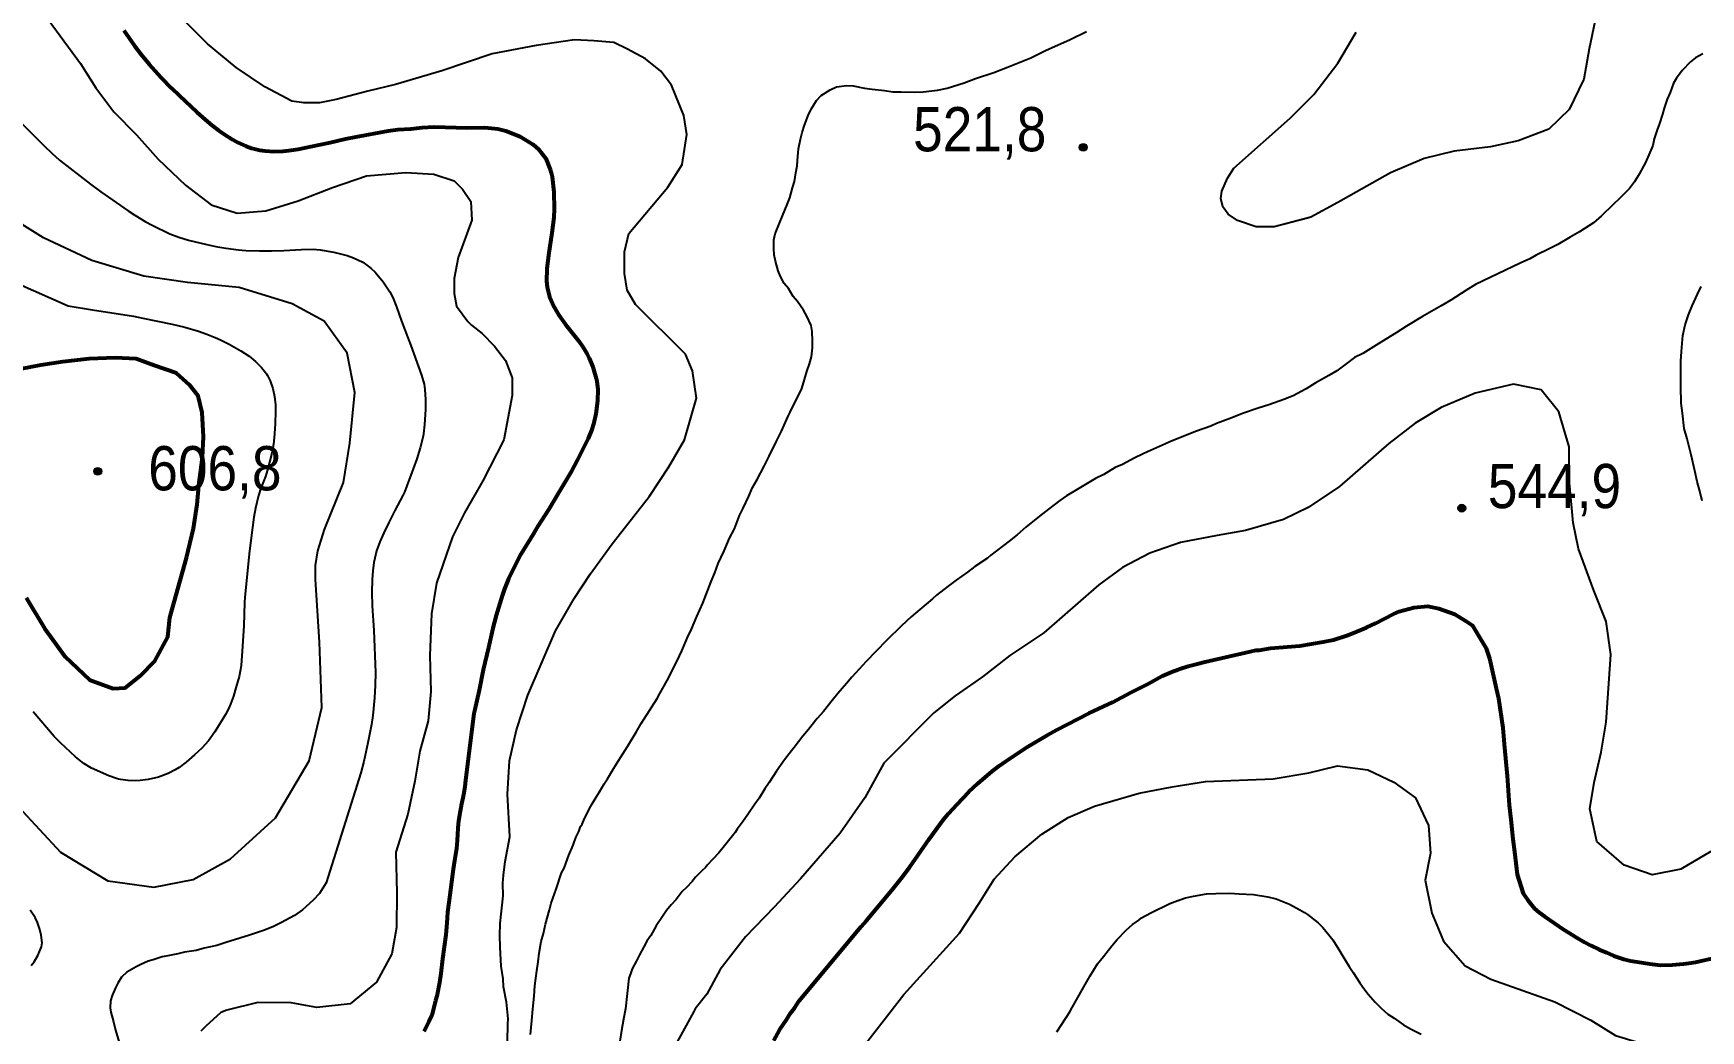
# Model space of a CAD drawing. Header units: metres. Extents: x 547833 to 556102, y 1844799 to 1850994.
# Drawn here: x 552560 to 553201, y 1846641 to 1847024 of the extents above; entities that cross this region are included whole.
import ezdxf

# ---------------------------------------------------------------- set-up
doc = ezdxf.new("R2010")
doc.units = ezdxf.units.M
doc.header["$LTSCALE"] = 6.8
for name, color, linetype, lineweight in [('1', 7, 'Continuous', 25), ('2', 7, 'Continuous', 53), ('5', 7, 'Continuous', 13)]:
    doc.layers.add(name, color=color, linetype=linetype, lineweight=lineweight)

msp = doc.modelspace()

# ---------------------------------------------------------------- hatches: boundary and pattern name
at = {"layer": '5'}
for points in [[(552965.03, 1846980.42, 1), (552962.03, 1846980.42, 1)], [(552586.49, 1846855.91, 1), (552583.49, 1846855.91, 1)], [(553110.45, 1846841.76, 1), (553107.45, 1846841.76, 1)]]:
    msp.add_hatch(color=256, dxfattribs=at).paths.add_polyline_path(points)

# ---------------------------------------------------------------- linework, layer by layer
at = {"layer": '1'}
for points in [[(552562.75, 1847033.97), (552578.42, 1847012.62), (552584.28, 1847003.28), (552591.17, 1846994.06), (552599.83, 1846985.3), (552608.18, 1846975.85), (552618.66, 1846965.87), (552628.49, 1846958.28), (552638.59, 1846955.13), (552649.53, 1846955.99), (552661.96, 1846959.86), (552675.15, 1846964.99), (552688.28, 1846969.47), (552703.36, 1846970.8), (552714.06, 1846970.16), (552721.85, 1846967.59), (552725.09, 1846964.38), (552728.33, 1846959.57), (552728.66, 1846952.5), (552723.47, 1846938.06), (552721.85, 1846930.03), (552721.85, 1846924.25), (552722.82, 1846919.44), (552727.16, 1846913.49), (552728.61, 1846912.06), (552732.65, 1846908.88), (552737.41, 1846904.03), (552741.63, 1846898.57), (552744.22, 1846891.83), (552744.22, 1846885.09), (552740.97, 1846868), (552732.88, 1846852.28), (552725.83, 1846839.92), (552721.29, 1846830.7), (552715.11, 1846812.98), (552713.2, 1846801.2), (552712.55, 1846785.14), (552712.95, 1846771.29), (552711.9, 1846760), (552708.67, 1846748.33), (552706.73, 1846736.81), (552704.13, 1846724.17)], [(552740.86, 1846657.79), (552740.72, 1846660.81), (552739.95, 1846665.78), (552739.54, 1846673.02), (552739.44, 1846677.46), (552739.52, 1846682.12), (552740.74, 1846692.78), (552740.59, 1846697.61), (552740.85, 1846700.68), (552741.46, 1846706.01), (552743.27, 1846715.49), (552742.32, 1846731.8), (552743.21, 1846744.63), (552745.89, 1846756.5), (552750.22, 1846769.85), (552760.8, 1846794.56), (552767.96, 1846807.07), (552774.18, 1846816.35), (552782.59, 1846828.08), (552796.9, 1846846.33), (552804.31, 1846857.7), (552810.42, 1846868), (552814.97, 1846883.98), (552813.49, 1846894.53), (552810.76, 1846900.93), (552791.56, 1846920.08), (552788.31, 1846925.54), (552787.34, 1846931.96), (552787.34, 1846940.31), (552788.96, 1846947.37), (552803.96, 1846965.1), (552809.47, 1846973.78), (552811.25, 1846985.34), (552810.14, 1846992.63), (552805.36, 1847004.29), (552801.3, 1847009.76), (552795.41, 1847014.5), (552788.42, 1847018.15), (552783.26, 1847020.7), (552775.53, 1847021.43), (552768.16, 1847021.79), (552753.43, 1847019.6), (552736.51, 1847016.38), (552717.14, 1847009.87), (552699.42, 1847004.62), (552688.68, 1847001.97), (552676.55, 1846998.78), (552670.15, 1846997.48), (552667.09, 1846997.48), (552664.18, 1846997.48), (552659.53, 1846998.2), (552649.2, 1847003.67), (552638.13, 1847011.18), (552627.11, 1847020.19), (552617.74, 1847029.52)], [(552859.53, 1846905.94), (552859.4, 1846909.65), (552859.04, 1846912), (552857.39, 1846915.54), (552856.09, 1846917.79), (552853.79, 1846921.16), (552852.13, 1846923.17), (552850.26, 1846926.21), (552848.7, 1846928.13), (552847.25, 1846930.84), (552846.34, 1846932.93), (552845.35, 1846936.65), (552844.77, 1846939.16), (552844.71, 1846941.45), (552844.7, 1846944.89), (552845.2, 1846947.24), (552846.85, 1846951.25), (552847.95, 1846954.15), (552849.85, 1846958.47), (552850.89, 1846961.08), (552851.81, 1846964.81), (552852.58, 1846967.29), (552853.16, 1846970.61), (552853.62, 1846973.34), (552853.86, 1846977.09), (552854.13, 1846979.8), (552854.94, 1846983.62), (552855.6, 1846986.18), (552856.43, 1846988.95), (552857.83, 1846992.65), (552858.98, 1846995.17), (552861.09, 1846998.47), (552862.89, 1847000.3), (552866.26, 1847002.59), (552868.72, 1847003.73), (552872.68, 1847004.18), (552875.18, 1847004.08), (552879.48, 1847003.23), (552882.4, 1847002.79), (552887.14, 1847002.28), (552890.35, 1847001.78), (552893.6, 1847001.77), (552898.68, 1847001.68), (552902.02, 1847001.77), (552907.49, 1847002.39), (552911.22, 1847003.19), (552917.79, 1847005.18), (552922.19, 1847006.83), (552929.19, 1847009.15), (552934.49, 1847011.28), (552943.36, 1847014.87), (552949.06, 1847017.71), (552958.54, 1847021.84), (552964.78, 1847024.94)], [(553160.07, 1847028.72), (553157.87, 1847018.34), (553155.81, 1847006.67), (553150.25, 1846995), (553142.4, 1846987.48), (553130.57, 1846982.89), (553119.92, 1846980.65), (553105.95, 1846978.93), (553094.44, 1846976.2), (553081.56, 1846970.58), (553061.29, 1846959.19), (553051.01, 1846953.61), (553036.88, 1846949.93), (553029.98, 1846949.83), (553022.83, 1846952.3), (553019.26, 1846954.78), (553017.12, 1846957.61), (553016.4, 1846960.79), (553016.76, 1846963.62), (553018.9, 1846968.58), (553021.41, 1846972.47), (553043.06, 1846991.68), (553052.16, 1847000.77), (553061.31, 1847012.85), (553068.41, 1847024.7)], [(553201.55, 1847016.35), (553198.77, 1847014.79), (553196.74, 1847013.32), (553193.57, 1847009.99), (553191.42, 1847007.07), (553190.31, 1847005.04), (553189, 1847001.45), (553187.85, 1846998.92), (553186.7, 1846995.54), (553186.02, 1846993.17), (553184.89, 1846989.6), (553184.02, 1846987.21), (553182.79, 1846983.72), (553182.31, 1846981.18), (553180.81, 1846977.57), (553179.51, 1846974.65), (553177.07, 1846970.07), (553175.29, 1846967.2), (553173.39, 1846964.59), (553169.6, 1846960.91), (553167.02, 1846958.32), (553162.63, 1846954.1), (553159.59, 1846951.36), (553154.14, 1846947.97), (553150.56, 1846945.85), (553145.8, 1846943.11), (553142.45, 1846941.49), (553137.57, 1846939.02), (553135.05, 1846937.59), (553131.32, 1846935.92), (553114.25, 1846927.75), (553114.16, 1846927.7), (553110.54, 1846925.39), (553104.78, 1846921.74), (553101.05, 1846919.52), (553093.85, 1846915.41), (553087.7, 1846911.72), (553083.71, 1846909.17), (553079.8, 1846906.73), (553075.99, 1846904.4), (553070.97, 1846901.24), (553067.76, 1846899.67), (553064.55, 1846897.19), (553060.88, 1846894.55), (553057.87, 1846892.72), (553052.62, 1846889.77), (553049.14, 1846887.64), (553044.12, 1846884.96), (553040.56, 1846883.57), (553034.85, 1846881.43), (553030.77, 1846880.23), (553024.68, 1846878.17)], [(553050.2, 1846953.4), (553036.88, 1846949.93), (553029.98, 1846949.83), (553022.83, 1846952.3), (553019.26, 1846954.78), (553017.12, 1846957.61), (553016.4, 1846960.79), (553016.76, 1846963.62), (553018.9, 1846968.58), (553021.41, 1846972.47), (553043.06, 1846991.68), (553050.21, 1846998.82)], [(552554.44, 1846991.01), (552564.37, 1846980.97), (552567.33, 1846978.16), (552570.32, 1846975.53), (552582.16, 1846966.22), (552586.22, 1846963.31), (552596.65, 1846956.08), (552599.17, 1846954.39), (552603.22, 1846951.93), (552605.95, 1846950.51), (552612.7, 1846947.25), (552616.08, 1846945.86), (552619.79, 1846944.74), (552626.91, 1846943.04), (552630.36, 1846942.34), (552634.23, 1846941.69), (552638.99, 1846941.08), (552641.83, 1846940.83), (552647.16, 1846940.64), (552651.68, 1846940.64), (552656.48, 1846940.75), (552663.27, 1846941.2), (552667.68, 1846941.28), (552670.37, 1846941.05), (552675.7, 1846940.15), (552680.84, 1846938.82), (552683.25, 1846937.98), (552686.85, 1846936.28), (552689.93, 1846934.03), (552691.6, 1846932.41), (552694.59, 1846928.79), (552697.17, 1846924.85), (552698.29, 1846922.77), (552699.73, 1846919.17), (552701.6, 1846913.6), (552705.2, 1846904.26), (552709.38, 1846892.85), (552710.35, 1846889.43), (552710.53, 1846888.43), (552710.68, 1846887.42), (552710.89, 1846883.58), (552710.82, 1846879.68), (552710.53, 1846873.94), (552710.12, 1846870.38), (552709.94, 1846869.4), (552708.84, 1846864.91), (552707.49, 1846860.68), (552706.17, 1846856.93), (552703.72, 1846850.32), (552702.75, 1846847.92), (552702.16, 1846846.62), (552699.12, 1846840.81), (552696.83, 1846836.23), (552694.88, 1846832.25), (552693.35, 1846828.8), (552692.12, 1846825.36), (552691.37, 1846822.54), (552691.05, 1846820.86), (552690.63, 1846817.61), (552690.38, 1846814.29), (552690.22, 1846809.34), (552690.37, 1846804.18), (552691.09, 1846794.76), (552691.61, 1846778.57), (552691.57, 1846773.57), (552691.32, 1846768.88), (552690.64, 1846762.07), (552690.11, 1846758.57), (552688.75, 1846751.55), (552687.17, 1846744.44), (552686.03, 1846740.08), (552672.73, 1846697.71), (552670.15, 1846693.61), (552667.77, 1846691.06), (552663.62, 1846687.35), (552660.54, 1846685.19), (552655.51, 1846682.53), (552652.28, 1846680.83), (552648.63, 1846679.47), (552643.22, 1846677.62), (552639.55, 1846676.44), (552634.21, 1846674.88), (552630.72, 1846673.73), (552625.9, 1846672.61), (552622.85, 1846671.79), (552618.36, 1846671.09), (552615.78, 1846670.41), (552611.96, 1846669.7), (552609.72, 1846669.25), (552606.32, 1846668.2), (552604.3, 1846667.59), (552601.48, 1846666.42), (552599.69, 1846665.45), (552598, 1846664.4), (552596.2, 1846663.44), (552594.14, 1846661.49)], [(552554.49, 1846726.97), (552570.7, 1846709.5), (552588.84, 1846698.48), (552606.52, 1846696.03), (552621.68, 1846699.02), (552636.02, 1846707), (552653.29, 1846722.68), (552666.18, 1846744.59), (552671.1, 1846765.09), (552670.15, 1846790.26), (552668.6, 1846814.36), (552668.6, 1846819.72), (552669.56, 1846825.38), (552672.1, 1846833.57), (552679.32, 1846851.63), (552681.8, 1846866.77), (552683.79, 1846886.18), (552680.8, 1846901.34), (552671.91, 1846913.67), (552659.6, 1846920.28), (552639.32, 1846926.61), (552619.41, 1846928.55), (552602.63, 1846930.96), (552582.77, 1846936.97), (552564.13, 1846945.65), (552544.59, 1846957.79)], [(552540.22, 1846934.2), (552573.6, 1846919.48), (552583, 1846918.04), (552598.66, 1846915.5), (552602.3, 1846914.84), (552613.54, 1846912.5), (552618.42, 1846911.26), (552623.74, 1846909.72), (552626.91, 1846908.58), (552630.1, 1846907.3), (552632.18, 1846906.41), (552635.52, 1846904.81), (552639.98, 1846902.24), (552643.14, 1846900.12), (552645.55, 1846898.17), (552647.88, 1846895.88), (552649.48, 1846893.91), (552649.86, 1846893.34), (552650.21, 1846892.77), (552651.23, 1846890.66), (552652.18, 1846887.78), (552652.91, 1846884.66), (552653.25, 1846881.48), (552653.3, 1846879.17), (552653.17, 1846874.02), (552652.79, 1846868.79), (552652.51, 1846866.39), (552651.86, 1846862.92), (552650.23, 1846856.53), (552649.44, 1846853.89), (552647.65, 1846849.41), (552646.73, 1846846.67), (552645.54, 1846841.78), (552644.91, 1846838.32), (552643.33, 1846825.33), (552641.48, 1846807.54), (552641.35, 1846805.52), (552641.09, 1846796.52), (552640.34, 1846784.85), (552640.09, 1846781.47), (552639.86, 1846779.79), (552639.3, 1846777.06)], [(553201.33, 1846844.62), (553200.33, 1846848.33), (553199.34, 1846852.05), (553198.4, 1846856.05), (553197.03, 1846862.3), (553195.48, 1846868.34), (553194.36, 1846872.32), (553193.78, 1846878.28), (553193.25, 1846882.14), (553193.11, 1846888.43), (553193.12, 1846892.54), (553193.05, 1846898.27), (553193.29, 1846902.03), (553193.84, 1846908.11), (553194.71, 1846912.23), (553196.01, 1846916.01), (553197.43, 1846919.51), (553199.49, 1846924.05), (553200.89, 1846926.89)], [(552754.54, 1846670.66), (552755.26, 1846675.21), (552756.16, 1846678.28), (552756.99, 1846681.85), (552758.48, 1846687.35), (552759.18, 1846689.9), (552761.04, 1846695.32), (552763.18, 1846701.64), (552764.1, 1846703.35), (552765.88, 1846708.39), (552767.56, 1846712.18), (552768.05, 1846713.35), (552768.81, 1846715.42), (552769.81, 1846717.51), (552770.46, 1846719.45), (552771.11, 1846720.26), (552771.97, 1846722.47), (552774.41, 1846727.21), (552774.93, 1846728.13), (552776.5, 1846730.67), (552777.74, 1846732.79), (552779.51, 1846735.84), (552780.78, 1846737.72), (552782.87, 1846741.18), (552784.22, 1846743.44), (552786.64, 1846747.31), (552788.42, 1846750.12), (552791.76, 1846755.7), (552793.74, 1846759.03), (552794.9, 1846760.77), (552799.84, 1846768.64), (552800.87, 1846770.49), (552803.77, 1846775.53), (552805.8, 1846779.48), (552808.4, 1846784.98), (552809.29, 1846786.94), (552811.56, 1846792.04), (552813.05, 1846795.3), (552815.11, 1846800.12), (552817.38, 1846805.22), (552818.74, 1846808.59), (552820.66, 1846813.52), (552822.01, 1846816.9), (552823.34, 1846820.52), (552825.64, 1846825.36), (552827.69, 1846830.18), (552829.51, 1846833.86), (552831.54, 1846838.93), (552832.95, 1846841.81), (552835.03, 1846846.39), (552836.52, 1846849.65), (552838.28, 1846852.71), (552840.91, 1846857.96), (552842.83, 1846861.77), (552845.65, 1846867.55), (552847.57, 1846871.36), (552850.14, 1846877.11), (552850.97, 1846878.66), (552855.38, 1846887.78), (552856.52, 1846891.16), (552857.42, 1846894.23), (552858.42, 1846897.21), (552859.17, 1846899.88), (552859.54, 1846903.36), (552859.53, 1846905.94)], [(553204.59, 1846709.76), (553193.14, 1846703.01), (553182.09, 1846700.84), (553171.27, 1846704.55), (553160.76, 1846713.62), (553158.17, 1846726.19), (553159.74, 1846736.37), (553162.45, 1846747.98), (553164.39, 1846759.51), (553166.25, 1846785.57), (553164.42, 1846798.23), (553159.69, 1846810.16), (553153.73, 1846826.11), (553151.68, 1846836.14), (553150.33, 1846851.45), (553150.19, 1846865.34), (553146.2, 1846878.78), (553139.39, 1846887.24), (553128.75, 1846889.41), (553114.08, 1846885.93), (553101.06, 1846880.42), (553091.09, 1846874.36), (553080.93, 1846866.58), (553062.01, 1846850.14), (553049.94, 1846842.02), (553040.46, 1846837.44), (553025.87, 1846833.19), (553015.04, 1846831.31), (553000.93, 1846828.54), (553000, 1846828.22)], [(553050.19, 1846888.29), (553049.14, 1846887.64), (553044.12, 1846884.96), (553040.56, 1846883.57), (553034.85, 1846881.43), (553030.77, 1846880.23), (553024.68, 1846878.17)], [(553024.68, 1846878.17), (553020.66, 1846876.48), (553014.71, 1846874.31), (553012.59, 1846873.33), (553006.99, 1846871.33), (553001.52, 1846869.23), (552996.79, 1846867.2), (552995.14, 1846866.52), (552988.18, 1846863.37), (552986.52, 1846862.69), (552983.12, 1846860.94), (552978.56, 1846858.57), (552975.84, 1846857.39), (552971.44, 1846854.66), (552968.26, 1846853.18), (552960.6, 1846848.6), (552957.12, 1846846.47), (552954.6, 1846844.69), (552950.14, 1846841.34), (552946.72, 1846838.72), (552941.51, 1846834.41), (552938.11, 1846831.54), (552935.04, 1846829.09), (552928.09, 1846823.71), (552926.73, 1846822.57), (552921.9, 1846819.29), (552919.05, 1846817.11), (552914.67, 1846814.14), (552911.71, 1846811.82), (552907.15, 1846808.32), (552905.58, 1846806.91), (552900.72, 1846802.76), (552897.43, 1846800.03), (552893.74, 1846796.52), (552887.93, 1846790.9), (552883.94, 1846786.73), (552880.06, 1846782.69), (552878.84, 1846781.44), (552874.66, 1846776.75), (552872.57, 1846774.41), (552869.28, 1846770.56), (552867.11, 1846767.84), (552863.75, 1846763.61), (552861.34, 1846760.86), (552857.97, 1846756.64), (552855.77, 1846754.16), (552852.55, 1846749.82), (552851.46, 1846748.46), (552848.75, 1846745.05), (552845.66, 1846740.61), (552842.92, 1846736.34), (552841.21, 1846733.91), (552839.01, 1846730.32), (552837.41, 1846728.03), (552834.97, 1846724.4), (552833.26, 1846721.98), (552830.58, 1846718.33), (552829.85, 1846717.13), (552827.24, 1846713.86), (552825.72, 1846711.95), (552823.55, 1846709.23), (552821.22, 1846706.85), (552819.13, 1846704.51), (552818.48, 1846703.69), (552817.01, 1846702.41)], [(553024.68, 1846878.17), (553020.66, 1846876.48), (553014.71, 1846874.31), (553012.59, 1846873.33), (553006.99, 1846871.33), (553001.52, 1846869.23), (553000, 1846868.58)], [(553050.19, 1846842.19), (553049.94, 1846842.02), (553040.46, 1846837.44), (553025.87, 1846833.19), (553015.04, 1846831.31), (553000.93, 1846828.54), (552989.05, 1846824.46), (552978.63, 1846819), (552969.52, 1846812.25), (552948.35, 1846793.87), (552935.31, 1846785.11), (552924.81, 1846776.91), (552914.33, 1846769.62)], [(552639.3, 1846777.06), (552638.08, 1846772.74), (552637.1, 1846769.54), (552636, 1846766.41), (552635.35, 1846764.86), (552634.11, 1846762.42), (552629.99, 1846755.83), (552627.49, 1846752.37), (552624.95, 1846749.53), (552622.17, 1846746.92), (552618.94, 1846744.13), (552616.23, 1846742.09), (552614.72, 1846741.13), (552611.97, 1846739.73), (552608.31, 1846738.41), (552604.38, 1846737.52), (552601.25, 1846737.12), (552599.58, 1846737.02), (552596.65, 1846737.04), (552593.78, 1846737.41), (552592.98, 1846737.59), (552592.17, 1846737.8), (552589.26, 1846738.85), (552582.58, 1846741.87), (552579.58, 1846743.66), (552576.45, 1846746.24), (552570.71, 1846751.5), (552568.19, 1846753.98), (552560.23, 1846763.42)], [(552914.33, 1846769.62), (552906.11, 1846763.1), (552886.99, 1846743.78), (552879.66, 1846730.48), (552870.17, 1846716.8), (552854.87, 1846699.35), (552844.8, 1846688.46), (552833.77, 1846676.95), (552824.01, 1846664.41), (552818.92, 1846654.91), (552814.44, 1846649.34), (552813.95, 1846648.28), (552807.41, 1846636.41)], [(553000, 1846735.06), (553010.49, 1846736.68), (553036.48, 1846737.68), (553050.25, 1846740.02), (553061.25, 1846742.7), (553072.86, 1846741.15), (553082.88, 1846736.44), (553091.1, 1846730.36), (553096.2, 1846719.77), (553096.88, 1846709.19), (553094.93, 1846698.84), (553097.41, 1846686.12), (553101.89, 1846675.33), (553110.23, 1846665.88), (553120.16, 1846660.77), (553144.68, 1846651.99), (553158.46, 1846644.98), (553167.97, 1846639.04), (553185.41, 1846633.81), (553197.22, 1846632.44), (553207.64, 1846631.75)], [(552876.86, 1846631.89), (552894.66, 1846654.83), (552916.02, 1846678.42), (552923.55, 1846689.93), (552929.26, 1846699.15), (552937.25, 1846707.72), (552947.69, 1846716.44), (552957.74, 1846722.91), (552967.91, 1846727.18), (552985.01, 1846732.23), (552997.72, 1846734.71), (553010.49, 1846736.68), (553036.48, 1846737.68), (553050.17, 1846740.01)], [(552704.13, 1846724.17), (552699.44, 1846709.48), (552699.9, 1846693.94), (552699.73, 1846680.54), (552698.01, 1846670.47), (552692.1, 1846659.54), (552682, 1846651.25), (552669.17, 1846649.79), (552659.22, 1846651.65), (552646.48, 1846651.77), (552634.59, 1846648.86), (552632.21, 1846647.88), (552626.51, 1846642.62), (552624.61, 1846640.74)], [(552817.01, 1846702.41), (552814.57, 1846699.9), (552813.27, 1846698.27), (552811.18, 1846695.92), (552809.49, 1846694.37), (552807.11, 1846691.37), (552805.23, 1846689.3), (552803.5, 1846687.12), (552801.9, 1846684.83), (552799.46, 1846681.21), (552797.4, 1846677.5), (552795.91, 1846675.35), (552794.8, 1846673.12), (552793.04, 1846670.07), (552791.93, 1846667.83), (552790.3, 1846664.67), (552789.65, 1846662.74), (552788.97, 1846661.05), (552787.69, 1846649.38), (552786.91, 1846645.32), (552786.16, 1846641.02), (552785.52, 1846636.86)], [(552953.33, 1846640.53), (552956.99, 1846646.03), (552958.34, 1846648.18), (552959.26, 1846649.79), (552961.41, 1846653.62), (552964.33, 1846658.65), (552966.14, 1846662.05), (552969.01, 1846666.57), (552971.28, 1846669.42), (552974.51, 1846673.48), (552976.62, 1846675.92), (552980.01, 1846679.5), (552982.45, 1846681.68), (552984.94, 1846683.46), (552985.95, 1846684.27), (552989.51, 1846686.28), (552996.79, 1846689.81), (552999.85, 1846690.95), (553002.83, 1846691.99), (553005.85, 1846692.64), (553010.84, 1846693.51), (553014.51, 1846693.63), (553019.79, 1846693.73), (553023.4, 1846693.55), (553028.92, 1846693.28), (553034.42, 1846692.32), (553037.6, 1846691.58), (553040.21, 1846690.58), (553042.82, 1846689.58), (553046.77, 1846687.34), (553048.48, 1846686.34), (553049.66, 1846685.58), (553050.17, 1846685.18)], [(553000, 1846691), (553002.83, 1846691.99), (553005.85, 1846692.64), (553010.84, 1846693.51), (553014.51, 1846693.63), (553019.79, 1846693.73), (553023.4, 1846693.55), (553028.92, 1846693.28), (553034.42, 1846692.32), (553037.6, 1846691.58), (553040.21, 1846690.58), (553042.82, 1846689.58), (553046.77, 1846687.34), (553048.48, 1846686.34), (553049.66, 1846685.58), (553053.72, 1846682.35), (553055.53, 1846680.56), (553057.83, 1846677.83), (553059.46, 1846675.82), (553061.68, 1846672.09), (553063.27, 1846669.57), (553065.71, 1846665.66), (553067.27, 1846663.34), (553069.83, 1846659.35), (553071.28, 1846657.12), (553072.93, 1846654.91), (553075.68, 1846651.83), (553078.03, 1846649.61), (553080.49, 1846647.29), (553082.97, 1846645.68), (553086.54, 1846643.2), (553089.22, 1846641.61), (553093.34, 1846639.59)], [(552559.47, 1846666.03), (552560.55, 1846667.39), (552561.98, 1846669.84), (552562.67, 1846671.34), (552563.42, 1846673.14), (552563.62, 1846674.68), (552563.28, 1846677.69), (552562.75, 1846679.82), (552561.87, 1846682.57), (552560.91, 1846684.37), (552559.06, 1846687.2)], [(552751.26, 1846639.42), (552751.77, 1846644.81), (552752.14, 1846649.19), (552752.56, 1846654.2), (552752.85, 1846658.2), (552753.68, 1846663.99), (552754.17, 1846667.4), (552754.54, 1846670.66)], [(552594.14, 1846661.49), (552592.68, 1846659.23), (552591.75, 1846657.41), (552590.56, 1846654.43), (552589.84, 1846652.44), (552589.76, 1846649.77), (552590.06, 1846647.99), (552591.05, 1846644.3), (552591.78, 1846641.15), (552593.17, 1846636.45)], [(552742.41, 1846636.93), (552742.49, 1846643.41), (552742.66, 1846645.45), (552741.94, 1846651.85), (552740.86, 1846657.79)]]:
    msp.add_lwpolyline(points, dxfattribs=at)
at = {"layer": '2'}
for points in [[(552594.94, 1847025.32), (552599.13, 1847019.45), (552601.66, 1847016.12), (552604.72, 1847012.34), (552609.38, 1847007.24), (552613.34, 1847003.18), (552616.23, 1847000.38), (552623.1, 1846993.96), (552626.22, 1846991.18), (552628.83, 1846988.98), (552631.46, 1846986.93), (552633.52, 1846985.46), (552636.74, 1846983.46), (552638.8, 1846982.34), (552641.99, 1846980.87), (552644.04, 1846980.12), (552645.18, 1846979.8), (552647.25, 1846979.39), (552649.33, 1846979.12), (552652.62, 1846978.9), (552656.03, 1846978.97), (552658.32, 1846979.21), (552662, 1846979.77), (552666.88, 1846980.7), (552674.24, 1846982.28), (552680.13, 1846983.67), (552684.14, 1846984.53), (552696.49, 1846986.8), (552700.3, 1846987.32), (552705.29, 1846987.54), (552709.66, 1846988), (552714.2, 1846988.31), (552726.9, 1846987.97), (552733.48, 1846988.01), (552738.7, 1846987.55), (552741.68, 1846986.8), (552747.24, 1846984.55), (552752.2, 1846981.54), (552754.33, 1846979.73), (552757.09, 1846976.2), (552758.81, 1846971.95), (552759.18, 1846970.58), (552759.5, 1846969.12), (552760.23, 1846963.16), (552760.36, 1846956.8), (552760.2, 1846953.41), (552759.47, 1846947.54), (552758.13, 1846938.95), (552757.5, 1846933.74), (552757.34, 1846928.99), (552757.57, 1846926.65), (552758.57, 1846922.97), (552760.33, 1846919.07), (552762.09, 1846915.93), (552764.64, 1846912.34), (552769.82, 1846905.88), (552771.47, 1846903.53), (552772.95, 1846900.99), (552773.74, 1846899.36), (552775.12, 1846896.02), (552776.24, 1846892.49)], [(552557.47, 1846807.33), (552564.63, 1846795.4), (552572.43, 1846784.58), (552581.82, 1846775.74), (552590.95, 1846772.41), (552595.56, 1846772.68), (552601.33, 1846777.34), (552606.85, 1846783.12), (552611.85, 1846792.32), (552612.67, 1846799.75), (552619.06, 1846822.63), (552621.76, 1846833.88), (552623.14, 1846843.18), (552623.85, 1846850.48), (552625.2, 1846861.19), (552625.57, 1846869.21), (552625.14, 1846878.56), (552623.51, 1846884.94), (552620.19, 1846889.2), (552615.17, 1846893.64), (552606.6, 1846896.53), (552599.73, 1846899.21), (552591.7, 1846899.58), (552581.7, 1846899.21), (552571.54, 1846898.04), (552563.07, 1846896.69), (552555.13, 1846895.13)], [(552776.24, 1846892.49), (552776.47, 1846891.55), (552776.65, 1846890.62), (552777.04, 1846887.36), (552776.95, 1846882.99), (552776.32, 1846877.99), (552775.43, 1846874.01), (552774.78, 1846871.97), (552773.34, 1846868.58), (552769.11, 1846860.11), (552766.91, 1846855.92), (552761.94, 1846847.71), (552758.25, 1846841.4), (552754.03, 1846834.83), (552752.19, 1846831.8), (552747.55, 1846824.04), (552745.68, 1846820.56), (552742.81, 1846814.59), (552741.23, 1846810.7), (552740.32, 1846808.01), (552738.03, 1846800.52), (552736.72, 1846795.64), (552735.13, 1846788.19), (552733.03, 1846779.65), (552731.52, 1846771.82), (552729.67, 1846763.84), (552729.48, 1846762.78), (552726.22, 1846737.15), (552725.99, 1846734.84), (552725.58, 1846732.3), (552725.19, 1846730.46), (552724.76, 1846728.12), (552724.18, 1846725.36), (552723.52, 1846721.6), (552723.24, 1846718.78), (552722.99, 1846713.97), (552722.74, 1846710.95), (552722.08, 1846706.29), (552721.57, 1846702.95), (552720.82, 1846698.18), (552720.48, 1846695.05), (552719.84, 1846690.2), (552719.37, 1846686.46), (552719.05, 1846682.24), (552718.68, 1846677.71), (552717.44, 1846668.5), (552716.78, 1846662.95), (552716.29, 1846659.41), (552715.19, 1846654.2), (552714.78, 1846652.56), (552713.25, 1846646.8), (552712.14, 1846644.29), (552710.27, 1846640.59)], [(553046.77, 1846788.88), (553055.66, 1846790.4), (553059.66, 1846791.15), (553065.23, 1846792.99), (553068.65, 1846794.37), (553072.36, 1846795.9), (553075.86, 1846797.59), (553082.82, 1846801.18), (553084.91, 1846802.01), (553090.61, 1846803.56), (553095.84, 1846804.06), (553100.12, 1846803.16), (553106.25, 1846800.97), (553110.63, 1846798.38), (553112.91, 1846796.75), (553118.32, 1846787.8), (553119.56, 1846783.96), (553122.17, 1846772.41), (553123.1, 1846768.63), (553124.69, 1846757.35), (553125.22, 1846751.04), (553126.31, 1846738.91), (553127.2, 1846727.65), (553127.74, 1846722.04), (553128.59, 1846714.56), (553129.16, 1846709.65), (553129.9, 1846703.15), (553130.15, 1846700.99), (553132.58, 1846693.7), (553134.27, 1846691.1), (553136.92, 1846687.92), (553138.48, 1846686.5), (553140.87, 1846684.78), (553144.55, 1846682.22), (553147.9, 1846679.91), (553150.16, 1846678.48), (553152.61, 1846677.06), (553156.14, 1846674.98), (553158.48, 1846673.65), (553161.74, 1846672.13), (553164.57, 1846670.96), (553167.3, 1846669.68), (553171.13, 1846668.42), (553173.69, 1846667.82), (553176.34, 1846667.33), (553181.11, 1846666.58), (553185.24, 1846666.15), (553189.92, 1846666.19), (553194.05, 1846666.66), (553196.21, 1846666.91), (553198.66, 1846667.29), (553206.52, 1846669.09)], [(553000, 1846779.77), (553000.58, 1846779.98), (553003.9, 1846781.01), (553007.42, 1846781.96), (553010.42, 1846782.64), (553027.69, 1846786.7), (553029.83, 1846787.14), (553031.12, 1846787.19), (553035.51, 1846787.99), (553046.77, 1846788.88)], [(552844.66, 1846637.14), (552846.96, 1846641.39), (552849.53, 1846645.07), (552851.03, 1846647.63), (552852.6, 1846649.6), (552854.47, 1846652.41), (552878.28, 1846680.97), (552880.33, 1846683.33), (552890.02, 1846694.89), (552893.6, 1846699.42), (552896.81, 1846703.7), (552904.29, 1846714.55), (552906.98, 1846718.29), (552909.89, 1846722.07), (552911.79, 1846724.34), (552914.97, 1846727.9), (552919.56, 1846732.68), (552923.01, 1846735.9), (552928.55, 1846740.62), (552931.24, 1846742.75), (552933.79, 1846744.56), (552941.87, 1846749.9), (552949.62, 1846754.56), (552953.33, 1846756.62), (552965.78, 1846762.93), (552974.96, 1846767.25), (552981.76, 1846770.93), (552988.45, 1846774.25), (552993.99, 1846777.3), (552997.57, 1846778.9), (553000, 1846779.77)]]:
    msp.add_lwpolyline(points, dxfattribs=at)
at = {"layer": '5'}
for centre in [(552963.53, 1846980.42), (552584.99, 1846855.91), (553108.95, 1846841.76)]:
    msp.add_circle(centre, 1.5, dxfattribs=at)

# ---------------------------------------------------------------- texts
at = {"layer": '5', "width": 0.9}
for s, p in [('521,8', (552898.18, 1846978.9)), ('606,8', (552604.38, 1846848.6)), ('544,9', (553118.95, 1846841.76))]:
    msp.add_text(s, height=17, dxfattribs=at).set_placement(p)

doc.saveas('drawing.dxf')
